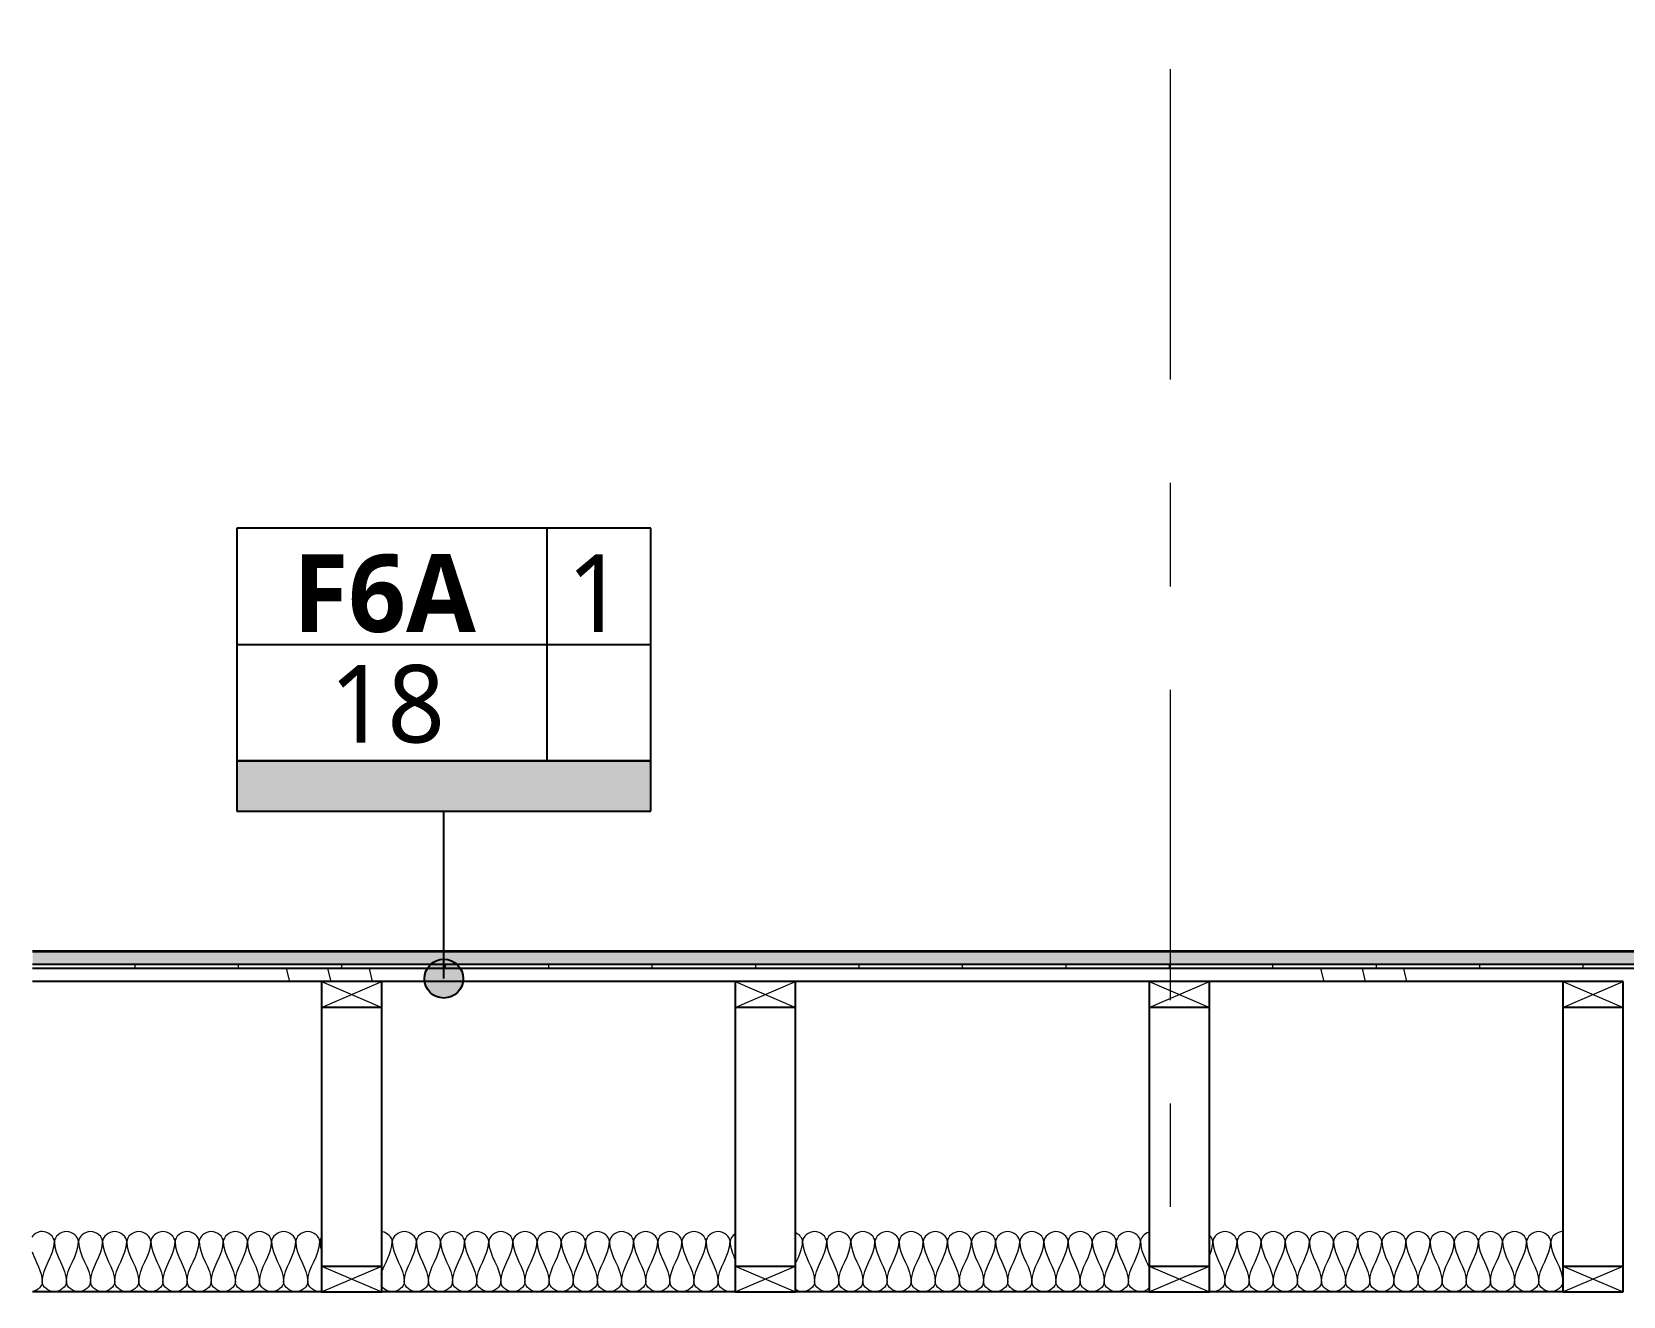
# Model space of a CAD drawing. Header units: inches. Extents: x 6 to 8416, y -388 to 6104.
# Drawn here: x 2720.9 to 2813.2, y 5456.9 to 5530.2 of the extents above; entities that cross this region are included whole.
import ezdxf

# ---------------------------------------------------------------- set-up
doc = ezdxf.new("R2010")
doc.units = ezdxf.units.IN
doc.header["$MEASUREMENT"] = 0
doc.linetypes.add('Center 3_8_', pattern=[36, 18, -6, 6, -6])
for name, color, linetype, lineweight in [('A-DETL', 90, 'Continuous', 13), ('A-DETL-GENF', 92, 'Continuous', 13), ('A-FLOR', 192, 'Continuous', 18), ('A-FLOR-IDEN', 11, 'Continuous', 25), ('A-FLOR-MCUT', 51, 'Continuous', 25), ('A-FLOR-PATT', 8, 'Continuous', 35), ('A-ROOM', 32, 'Continuous', 13), ('S-GRID', 1, 'Continuous', 13)]:
    doc.layers.add(name, color=color, linetype=linetype, lineweight=lineweight)
doc.styles.add('Open Sans_3', font='OpenSans-Regular.ttf', dxfattribs={"height": 4.5})
doc.styles.add('Open Sans_B', font='OpenSans-Bold.ttf', dxfattribs={"height": 4.5})

# ---------------------------------------------------------------- blocks, each defined once
blk = doc.blocks.new('06 Nominal Cut Lumber-Section-AM1 - 2x4 Section-9046868-WALL SECTION - GARAGE')
at = {"layer": 'A-DETL-GENF', "lineweight": 25}
for p, q in [((2.189, 5475.125), (-1.311, 5475.125)), ((-1.311, 5475.125), (-1.311, 5473.625)), ((2.189, 5473.625), (2.189, 5475.125))]:
    blk.add_line(p, q, dxfattribs=at)
at = {"layer": 'A-DETL-GENF'}
for p, q in [((-1.311, 5473.625), (2.189, 5475.125)), ((-1.311, 5475.125), (2.189, 5473.625))]:
    blk.add_line(p, q, dxfattribs=at)
blk = doc.blocks.new('06 Nominal Cut Lumber-Section-AM1 - 2x4 Section-V98-WALL SECTION - GARAGE')
at = {"layer": 'A-DETL-GENF', "lineweight": 25}
for p, q in [((-1.311, 5458.625), (-1.311, 5457.125)), ((2.189, 5457.125), (2.189, 5458.625)), ((-1.311, 5457.125), (2.189, 5457.125))]:
    blk.add_line(p, q, dxfattribs=at)
at = {"layer": 'A-DETL-GENF'}
for p, q in [((-1.311, 5457.125), (2.189, 5458.625)), ((-1.311, 5458.625), (2.189, 5457.125))]:
    blk.add_line(p, q, dxfattribs=at)
blk = doc.blocks.new('06 Nominal Cut Lumber-Top-AM - 4_ W-20150248-WALL SECTION - GARAGE')
at = {"layer": 'A-DETL-GENF', "lineweight": 25}
for p, q in [((2.189, 5473.625), (-1.311, 5473.625)), ((-1.311, 5473.625), (-1.311, 5458.625)), ((2.189, 5458.625), (2.189, 5473.625)), ((-1.311, 5458.625), (2.189, 5458.625))]:
    blk.add_line(p, q, dxfattribs=at)
blk = doc.blocks.new('ASM TAG - Floor-AM - Assembly-1637575-WALL SECTION - GARAGE')
at = {"layer": 'A-FLOR-IDEN', "lineweight": 13}
blk.add_hatch(color=256, dxfattribs=at).paths.add_polyline_path([(-222.22, 5871.833), (-222.22, 5868.917), (-246.22, 5868.917), (-246.22, 5871.833)])
at = {"layer": 'A-FLOR-IDEN'}
for p, q in [((-228.22, 5885.333), (-246.22, 5885.333)), ((-246.22, 5885.333), (-246.22, 5878.583)), ((-246.22, 5885.333), (-246.22, 5871.833)), ((-222.22, 5885.333), (-246.22, 5885.333)), ((-222.22, 5885.333), (-228.22, 5885.333)), ((-228.22, 5871.833), (-228.22, 5885.333)), ((-222.22, 5878.583), (-222.22, 5885.333)), ((-222.22, 5871.833), (-222.22, 5885.333)), ((-246.22, 5878.583), (-246.22, 5871.833)), ((-246.22, 5878.583), (-222.22, 5878.583)), ((-222.22, 5871.833), (-222.22, 5878.583)), ((-222.22, 5871.833), (-246.22, 5871.833)), ((-246.22, 5871.833), (-246.22, 5868.917)), ((-246.22, 5871.833), (-228.22, 5871.833)), ((-246.22, 5871.833), (-222.22, 5871.833)), ((-228.22, 5871.833), (-222.22, 5871.833)), ((-222.22, 5868.917), (-222.22, 5871.833)), ((-246.22, 5868.917), (-222.22, 5868.917))]:
    blk.add_line(p, q, dxfattribs=at)
at = {"layer": 'A-FLOR-IDEN', "lineweight": 13}
for p, q in [((-228.22, 5878.583), (-228.22, 5885.333)), ((-228.22, 5885.333), (-228.22, 5878.583)), ((-246.22, 5878.583), (-228.22, 5878.583)), ((-228.22, 5878.583), (-246.22, 5878.583)), ((-228.22, 5871.833), (-228.22, 5878.583)), ((-228.22, 5878.583), (-222.22, 5878.583)), ((-222.22, 5878.583), (-228.22, 5878.583)), ((-228.22, 5878.583), (-228.22, 5871.833))]:
    blk.add_line(p, q, dxfattribs=at)

msp = doc.modelspace()

# ---------------------------------------------------------------- hatches: boundary and pattern name
at = {"layer": 'A-FLOR-IDEN'}
h = msp.add_hatch(color=256, dxfattribs=at)
edge = h.paths.add_edge_path()
edge.add_arc((2744.75514259, 5475.29519753), 1.125, 0, 360)
at = {"layer": 'A-FLOR-PATT', "lineweight": 13}
h = msp.add_hatch(dxfattribs=at)
h.set_pattern_fill('FP_35', color=256, style=0, pattern_type=2)
h.set_pattern_definition([(50, (2876.843, 3038.5), (6.885997, -0.602097), [0.72, -7.92]), (355, (2876.843, 3038.5), (-1.331756, 7.220547), [0.576, -6.336]), (100.451, (2877.417, 3038.45), (5.553629, 6.618191), [0.61191, -6.731]), (46.184, (2876.843, 3040.42), (10.245642, -1.588925), [1.08, -11.88]), (96.636, (2877.697, 3040.288), (8.97244, 9.35152), [0.91786, -10.096]), (351.184, (2876.843, 3040.42), (8.9732, 9.35123), [0.864, -9.504]), (21, (2877.803, 3039.94), (5.730726, -3.865003), [0.72, -7.92]), (326, (2877.803, 3039.94), (2.33581, 6.96088), [0.576, -6.336]), (71.451, (2878.281, 3039.618), (8.065876, 3.095948), [0.61191, -6.731]), (37.5, (2876.843, 3038.5), (0.116866, 3.1954784), [0.06336, -6.196, 0.06336, -6.369, -6.36]), (37.5, (2876.843, 3038.5), (0.116866, 3.1954784), [-12.691, 0.06336, -6.297]), (7.5, (2876.843, 3038.5), (2.52543, 3.7860247), [0.06336, -3.604, 0.06336, -6.052, -2.424]), (7.5, (2876.843, 3038.5), (2.52543, 3.7860247), [-9.782, 0.06336, -2.361]), (327.5, (2874.703, 3038.5), (5.1243685, -0.2161763), [0.06336, -2.337, 0.06336, -7.425, -9.936]), (327.5, (2874.703, 3038.5), (5.1243685, -0.2161763), [-9.888, 0.06336, -9.873]), (317.5, (2873.743, 3038.5), (5.598326, 0.96141), [0.06336, -3.057, 0.06336, -4.909, -7.056]), (317.5, (2873.743, 3038.5), (5.598326, 0.96141), [-8.093, 0.06336, -6.993])])
h.paths.add_polyline_path([(3002.78921903, 5476.125), (3002.78921903, 5476.875), (2720.90221903, 5476.875), (2720.90221903, 5476.125), (2964.04621903, 5476.125)])
h = msp.add_hatch(dxfattribs=at)
h.set_pattern_fill('FP_36', color=256, style=0, pattern_type=2)
h.set_pattern_definition([(0, (2876.843, 3038.5), (0, 6), []), (90, (2876.843, 3038.5), (-6, 4e-16), [])])
h.paths.add_polyline_path([(3003.41421903, 5475.875), (3003.41421903, 5476.125), (2720.90221903, 5476.125), (2720.90221903, 5475.875), (2964.04621903, 5475.875)])
h = msp.add_hatch(dxfattribs=at)
h.set_pattern_fill('FP_37', color=256, style=0, pattern_type=2)
h.set_pattern_definition([(0, (2876.84, 3038.5), (0, 60), [60, 0, 0, 0]), (284.036, (2917.643, 3050.5), (59.99915, -180.000494), [12.369, -235.017]), (284.036, (2915.243, 3050.5), (59.99915, -180.000494), [12.369, -235.017]), (284.036, (2912.843, 3050.5), (59.99915, -180.000494), [12.369, -235.017]), (284.036, (2881.643, 3062.5), (59.99915, -180.000494), [12.369, -235.017]), (284.036, (2879.243, 3062.5), (59.99915, -180.000494), [12.369, -235.017]), (284.036, (2876.843, 3062.5), (59.99915, -180.000494), [12.369, -235.017]), (284.036, (2899.643, 3074.5), (59.99915, -180.000494), [12.369, -235.017]), (284.036, (2897.243, 3074.5), (59.99915, -180.000494), [12.369, -235.017]), (284.036, (2894.843, 3074.5), (59.99915, -180.000494), [12.369, -235.017]), (284.036, (2917.643, 3086.5), (59.99915, -180.000494), [12.369, -235.017]), (284.036, (2915.243, 3086.5), (59.99915, -180.000494), [12.369, -235.017]), (284.036, (2912.843, 3086.5), (59.99915, -180.000494), [12.369, -235.017]), (284.036, (2881.643, 3098.5), (59.99915, -180.00049), [12.369, -235.017]), (284.036, (2879.243, 3098.5), (59.99915, -180.00049), [12.369, -235.017]), (284.036, (2876.843, 3098.5), (59.99915, -180.00049), [12.369, -235.017]), (0, (2876.84, 3044.5), (0, 60), [60, 0, 0, 0]), (0, (2876.84, 3050.5), (0, 60), [60, 0, 0, 0]), (0, (2876.84, 3056.5), (0, 60), [60, 0, 0, 0]), (0, (2876.84, 3062.5), (0, 60), [60, 0, 0, 0]), (0, (2876.84, 3068.5), (0, 60), [60, 0, 0, 0]), (0, (2876.84, 3074.5), (0, 60), [60, 0, 0, 0]), (0, (2876.84, 3080.5), (0, 60), [60, 0, 0, 0]), (0, (2876.84, 3086.5), (0, 60), [60, 0, 0, 0]), (0, (2876.84, 3092.5), (0, 60), [60, 0, 0, 0])])
h.paths.add_polyline_path([(2885.16421903, 5475.125), (3003.41421903, 5475.125), (3003.41421903, 5475.875), (2720.90221903, 5475.875), (2720.90221903, 5475.125), (2882.99821903, 5475.125)])

# ---------------------------------------------------------------- linework, layer by layer
at = {"layer": 'A-DETL'}
for points, knots in [([(2722.16421903, 5460.04166667), (2722.16421903, 5460.31665264), (2721.57461903, 5460.83608579), (2720.98501903, 5460.4804967), (2720.8577047, 5460.3011158)], [0, 0, 0, 0, 1.4142135624, 2.3823437611, 2.3823437611, 2.3823437611, 2.3823437611]), ([(2737.67291741, 5457.13460205), (2737.6369463, 5457.12832842), (2737.25058266, 5457.09296391), (2736.86421903, 5457.43334736), (2736.86421903, 5457.70833333)], [1.2672822832, 1.2672822832, 1.2672822832, 1.2672822832, 1.4142135624, 2.8284271247, 2.8284271247, 2.8284271247, 2.8284271247]), ([(2742.46421903, 5457.70833333), (2742.46421903, 5457.43334736), (2741.84421903, 5456.88713203), (2741.22421903, 5457.30849814), (2741.11489658, 5457.51862322)], [0, 0, 0, 0, 1.4142135624, 2.5051783105, 2.5051783105, 2.5051783105, 2.5051783105]), ([(2761.68089362, 5457.2045204), (2761.58240085, 5457.15495582), (2761.12330994, 5457.02889173), (2760.66421903, 5457.43334736), (2760.66421903, 5457.70833333)], [0.9734197248, 0.9734197248, 0.9734197248, 0.9734197248, 1.4142135624, 2.8284271247, 2.8284271247, 2.8284271247, 2.8284271247]), ([(2766.26421903, 5457.70833333), (2766.26421903, 5457.43334736), (2765.76876448, 5456.99685564), (2765.27330994, 5457.1782548), (2765.15297691, 5457.26023799)], [0, 0, 0, 0, 1.4142135624, 2.0019386792, 2.0019386792, 2.0019386792, 2.0019386792]), ([(2785.67822719, 5457.34293881), (2785.54421903, 5457.21586808), (2785.00421903, 5456.95761143), (2784.46421903, 5457.43334736), (2784.46421903, 5457.70833333)], [0.6464976285, 0.6464976285, 0.6464976285, 0.6464976285, 1.4142135624, 2.8284271247, 2.8284271247, 2.8284271247, 2.8284271247]), ([(2790.06421903, 5457.70833333), (2790.06421903, 5457.43334736), (2789.64149176, 5457.06092782), (2789.21876448, 5457.1383137), (2789.1491774, 5457.1618753)], [0, 0, 0, 0, 1.4142135624, 1.7080761208, 1.7080761208, 1.7080761208, 1.7080761208])]:
    msp.add_open_spline(points, degree=3, knots=knots, dxfattribs=at)
for points in [[(2721.46421903, 5457.70833333), (2721.46421903, 5458.51004832), (2722.16421903, 5459.23995168), (2722.16421903, 5460.04166667)], [(2723.56421903, 5460.04166667), (2723.56421903, 5460.31665264), (2722.86421903, 5460.93334736), (2722.16421903, 5460.31665264), (2722.16421903, 5460.04166667)], [(2722.16421903, 5460.04166667), (2722.16421903, 5459.23995168), (2722.86421903, 5458.51004832), (2722.86421903, 5457.70833333)], [(2722.86421903, 5457.70833333), (2722.86421903, 5458.51004832), (2723.56421903, 5459.23995168), (2723.56421903, 5460.04166667)], [(2724.96421903, 5460.04166667), (2724.96421903, 5460.31665264), (2724.26421903, 5460.93334736), (2723.56421903, 5460.31665264), (2723.56421903, 5460.04166667)], [(2723.56421903, 5460.04166667), (2723.56421903, 5459.23995168), (2724.26421903, 5458.51004832), (2724.26421903, 5457.70833333)], [(2724.26421903, 5457.70833333), (2724.26421903, 5458.51004832), (2724.96421903, 5459.23995168), (2724.96421903, 5460.04166667)], [(2726.36421903, 5460.04166667), (2726.36421903, 5460.31665264), (2725.66421903, 5460.93334736), (2724.96421903, 5460.31665264), (2724.96421903, 5460.04166667)], [(2724.96421903, 5460.04166667), (2724.96421903, 5459.23995168), (2725.66421903, 5458.51004832), (2725.66421903, 5457.70833333)], [(2725.66421903, 5457.70833333), (2725.66421903, 5458.51004832), (2726.36421903, 5459.23995168), (2726.36421903, 5460.04166667)], [(2727.76421903, 5460.04166667), (2727.76421903, 5460.31665264), (2727.06421903, 5460.93334736), (2726.36421903, 5460.31665264), (2726.36421903, 5460.04166667)], [(2726.36421903, 5460.04166667), (2726.36421903, 5459.23995168), (2727.06421903, 5458.51004832), (2727.06421903, 5457.70833333)], [(2727.06421903, 5457.70833333), (2727.06421903, 5458.51004832), (2727.76421903, 5459.23995168), (2727.76421903, 5460.04166667)], [(2729.16421903, 5460.04166667), (2729.16421903, 5460.31665264), (2728.46421903, 5460.93334736), (2727.76421903, 5460.31665264), (2727.76421903, 5460.04166667)], [(2727.76421903, 5460.04166667), (2727.76421903, 5459.23995168), (2728.46421903, 5458.51004832), (2728.46421903, 5457.70833333)], [(2728.46421903, 5457.70833333), (2728.46421903, 5458.51004832), (2729.16421903, 5459.23995168), (2729.16421903, 5460.04166667)], [(2730.56421903, 5460.04166667), (2730.56421903, 5460.31665264), (2729.86421903, 5460.93334736), (2729.16421903, 5460.31665264), (2729.16421903, 5460.04166667)], [(2729.16421903, 5460.04166667), (2729.16421903, 5459.23995168), (2729.86421903, 5458.51004832), (2729.86421903, 5457.70833333)], [(2729.86421903, 5457.70833333), (2729.86421903, 5458.51004832), (2730.56421903, 5459.23995168), (2730.56421903, 5460.04166667)], [(2731.96421903, 5460.04166667), (2731.96421903, 5460.31665264), (2731.26421903, 5460.93334736), (2730.56421903, 5460.31665264), (2730.56421903, 5460.04166667)], [(2730.56421903, 5460.04166667), (2730.56421903, 5459.23995168), (2731.26421903, 5458.51004832), (2731.26421903, 5457.70833333)], [(2731.26421903, 5457.70833333), (2731.26421903, 5458.51004832), (2731.96421903, 5459.23995168), (2731.96421903, 5460.04166667)], [(2733.36421903, 5460.04166667), (2733.36421903, 5460.31665264), (2732.66421903, 5460.93334736), (2731.96421903, 5460.31665264), (2731.96421903, 5460.04166667)], [(2731.96421903, 5460.04166667), (2731.96421903, 5459.23995168), (2732.66421903, 5458.51004832), (2732.66421903, 5457.70833333)], [(2732.66421903, 5457.70833333), (2732.66421903, 5458.51004832), (2733.36421903, 5459.23995168), (2733.36421903, 5460.04166667)], [(2734.76421903, 5460.04166667), (2734.76421903, 5460.31665264), (2734.06421903, 5460.93334736), (2733.36421903, 5460.31665264), (2733.36421903, 5460.04166667)], [(2733.36421903, 5460.04166667), (2733.36421903, 5459.23995168), (2734.06421903, 5458.51004832), (2734.06421903, 5457.70833333)], [(2734.06421903, 5457.70833333), (2734.06421903, 5458.51004832), (2734.76421903, 5459.23995168), (2734.76421903, 5460.04166667)], [(2736.16421903, 5460.04166667), (2736.16421903, 5460.31665264), (2735.46421903, 5460.93334736), (2734.76421903, 5460.31665264), (2734.76421903, 5460.04166667)], [(2734.76421903, 5460.04166667), (2734.76421903, 5459.23995168), (2735.46421903, 5458.51004832), (2735.46421903, 5457.70833333)], [(2735.46421903, 5457.70833333), (2735.46421903, 5458.51004832), (2736.16421903, 5459.23995168), (2736.16421903, 5460.04166667)], [(2737.56421903, 5460.04166667), (2737.56421903, 5460.31665264), (2736.86421903, 5460.93334736), (2736.16421903, 5460.31665264), (2736.16421903, 5460.04166667)], [(2736.16421903, 5460.04166667), (2736.16421903, 5459.23995168), (2736.86421903, 5458.51004832), (2736.86421903, 5457.70833333)], [(2736.86421903, 5457.70833333), (2736.86421903, 5458.51004832), (2737.56421903, 5459.23995168), (2737.56421903, 5460.04166667)], [(2737.61489658, 5460.23137678), (2737.58250474, 5460.1691175), (2737.56421903, 5460.1045206), (2737.56421903, 5460.04166667)], [(2737.56421903, 5460.04166667), (2737.56421903, 5459.89441289), (2737.58783419, 5459.74958175), (2737.62638955, 5459.6062833)], [(2741.12638955, 5458.1437167), (2741.29774673, 5458.78059872), (2741.76421903, 5459.38720546), (2741.76421903, 5460.04166667)], [(2741.76421903, 5460.04166667), (2741.76421903, 5460.28808267), (2741.48316826, 5460.56128794), (2741.17291741, 5460.61539795)], [(2743.16421903, 5460.04166667), (2743.16421903, 5460.31665264), (2742.46421903, 5460.93334736), (2741.76421903, 5460.31665264), (2741.76421903, 5460.04166667)], [(2741.76421903, 5460.04166667), (2741.76421903, 5459.23995168), (2742.46421903, 5458.51004832), (2742.46421903, 5457.70833333)], [(2742.46421903, 5457.70833333), (2742.46421903, 5458.51004832), (2743.16421903, 5459.23995168), (2743.16421903, 5460.04166667)], [(2744.56421903, 5460.04166667), (2744.56421903, 5460.31665264), (2743.86421903, 5460.93334736), (2743.16421903, 5460.31665264), (2743.16421903, 5460.04166667)], [(2743.16421903, 5460.04166667), (2743.16421903, 5459.23995168), (2743.86421903, 5458.51004832), (2743.86421903, 5457.70833333)], [(2743.86421903, 5457.70833333), (2743.86421903, 5458.51004832), (2744.56421903, 5459.23995168), (2744.56421903, 5460.04166667)], [(2745.96421903, 5460.04166667), (2745.96421903, 5460.31665264), (2745.26421903, 5460.93334736), (2744.56421903, 5460.31665264), (2744.56421903, 5460.04166667)], [(2744.56421903, 5460.04166667), (2744.56421903, 5459.23995168), (2745.26421903, 5458.51004832), (2745.26421903, 5457.70833333)], [(2745.26421903, 5457.70833333), (2745.26421903, 5458.51004832), (2745.96421903, 5459.23995168), (2745.96421903, 5460.04166667)], [(2747.36421903, 5460.04166667), (2747.36421903, 5460.31665264), (2746.66421903, 5460.93334736), (2745.96421903, 5460.31665264), (2745.96421903, 5460.04166667)], [(2745.96421903, 5460.04166667), (2745.96421903, 5459.23995168), (2746.66421903, 5458.51004832), (2746.66421903, 5457.70833333)], [(2746.66421903, 5457.70833333), (2746.66421903, 5458.51004832), (2747.36421903, 5459.23995168), (2747.36421903, 5460.04166667)], [(2748.76421903, 5460.04166667), (2748.76421903, 5460.31665264), (2748.06421903, 5460.93334736), (2747.36421903, 5460.31665264), (2747.36421903, 5460.04166667)], [(2747.36421903, 5460.04166667), (2747.36421903, 5459.23995168), (2748.06421903, 5458.51004832), (2748.06421903, 5457.70833333)], [(2748.06421903, 5457.70833333), (2748.06421903, 5458.51004832), (2748.76421903, 5459.23995168), (2748.76421903, 5460.04166667)], [(2750.16421903, 5460.04166667), (2750.16421903, 5460.31665264), (2749.46421903, 5460.93334736), (2748.76421903, 5460.31665264), (2748.76421903, 5460.04166667)], [(2748.76421903, 5460.04166667), (2748.76421903, 5459.23995168), (2749.46421903, 5458.51004832), (2749.46421903, 5457.70833333)], [(2749.46421903, 5457.70833333), (2749.46421903, 5458.51004832), (2750.16421903, 5459.23995168), (2750.16421903, 5460.04166667)], [(2751.56421903, 5460.04166667), (2751.56421903, 5460.31665264), (2750.86421903, 5460.93334736), (2750.16421903, 5460.31665264), (2750.16421903, 5460.04166667)], [(2750.16421903, 5460.04166667), (2750.16421903, 5459.23995168), (2750.86421903, 5458.51004832), (2750.86421903, 5457.70833333)], [(2750.86421903, 5457.70833333), (2750.86421903, 5458.51004832), (2751.56421903, 5459.23995168), (2751.56421903, 5460.04166667)], [(2752.96421903, 5460.04166667), (2752.96421903, 5460.31665264), (2752.26421903, 5460.93334736), (2751.56421903, 5460.31665264), (2751.56421903, 5460.04166667)], [(2751.56421903, 5460.04166667), (2751.56421903, 5459.23995168), (2752.26421903, 5458.51004832), (2752.26421903, 5457.70833333)], [(2752.26421903, 5457.70833333), (2752.26421903, 5458.51004832), (2752.96421903, 5459.23995168), (2752.96421903, 5460.04166667)], [(2754.36421903, 5460.04166667), (2754.36421903, 5460.31665264), (2753.66421903, 5460.93334736), (2752.96421903, 5460.31665264), (2752.96421903, 5460.04166667)], [(2752.96421903, 5460.04166667), (2752.96421903, 5459.23995168), (2753.66421903, 5458.51004832), (2753.66421903, 5457.70833333)], [(2753.66421903, 5457.70833333), (2753.66421903, 5458.51004832), (2754.36421903, 5459.23995168), (2754.36421903, 5460.04166667)], [(2755.76421903, 5460.04166667), (2755.76421903, 5460.31665264), (2755.06421903, 5460.93334736), (2754.36421903, 5460.31665264), (2754.36421903, 5460.04166667)], [(2754.36421903, 5460.04166667), (2754.36421903, 5459.23995168), (2755.06421903, 5458.51004832), (2755.06421903, 5457.70833333)], [(2755.06421903, 5457.70833333), (2755.06421903, 5458.51004832), (2755.76421903, 5459.23995168), (2755.76421903, 5460.04166667)], [(2757.16421903, 5460.04166667), (2757.16421903, 5460.31665264), (2756.46421903, 5460.93334736), (2755.76421903, 5460.31665264), (2755.76421903, 5460.04166667)], [(2755.76421903, 5460.04166667), (2755.76421903, 5459.23995168), (2756.46421903, 5458.51004832), (2756.46421903, 5457.70833333)], [(2756.46421903, 5457.70833333), (2756.46421903, 5458.51004832), (2757.16421903, 5459.23995168), (2757.16421903, 5460.04166667)], [(2758.56421903, 5460.04166667), (2758.56421903, 5460.31665264), (2757.86421903, 5460.93334736), (2757.16421903, 5460.31665264), (2757.16421903, 5460.04166667)], [(2757.16421903, 5460.04166667), (2757.16421903, 5459.23995168), (2757.86421903, 5458.51004832), (2757.86421903, 5457.70833333)], [(2757.86421903, 5457.70833333), (2757.86421903, 5458.51004832), (2758.56421903, 5459.23995168), (2758.56421903, 5460.04166667)], [(2759.96421903, 5460.04166667), (2759.96421903, 5460.31665264), (2759.26421903, 5460.93334736), (2758.56421903, 5460.31665264), (2758.56421903, 5460.04166667)], [(2758.56421903, 5460.04166667), (2758.56421903, 5459.23995168), (2759.26421903, 5458.51004832), (2759.26421903, 5457.70833333)], [(2759.26421903, 5457.70833333), (2759.26421903, 5458.51004832), (2759.96421903, 5459.23995168), (2759.96421903, 5460.04166667)], [(2761.36421903, 5460.04166667), (2761.36421903, 5460.31665264), (2760.66421903, 5460.93334736), (2759.96421903, 5460.31665264), (2759.96421903, 5460.04166667)], [(2759.96421903, 5460.04166667), (2759.96421903, 5459.23995168), (2760.66421903, 5458.51004832), (2760.66421903, 5457.70833333)], [(2760.66421903, 5457.70833333), (2760.66421903, 5458.51004832), (2761.36421903, 5459.23995168), (2761.36421903, 5460.04166667)], [(2761.65297691, 5460.48976201), (2761.48375858, 5460.37447314), (2761.36421903, 5460.20237275), (2761.36421903, 5460.04166667)], [(2761.36421903, 5460.04166667), (2761.36421903, 5459.68045442), (2761.50631539, 5459.33381956), (2761.66246525, 5458.98862642)], [(2765.16246525, 5458.76137358), (2765.35289189, 5459.18234082), (2765.56421903, 5459.60116393), (2765.56421903, 5460.04166667)], [(2765.56421903, 5460.04166667), (2765.56421903, 5460.23094272), (2765.39839849, 5460.43602451), (2765.18089362, 5460.5454796)], [(2766.96421903, 5460.04166667), (2766.96421903, 5460.31665264), (2766.26421903, 5460.93334736), (2765.56421903, 5460.31665264), (2765.56421903, 5460.04166667)], [(2765.56421903, 5460.04166667), (2765.56421903, 5459.23995168), (2766.26421903, 5458.51004832), (2766.26421903, 5457.70833333)], [(2766.26421903, 5457.70833333), (2766.26421903, 5458.51004832), (2766.96421903, 5459.23995168), (2766.96421903, 5460.04166667)], [(2768.36421903, 5460.04166667), (2768.36421903, 5460.31665264), (2767.66421903, 5460.93334736), (2766.96421903, 5460.31665264), (2766.96421903, 5460.04166667)], [(2766.96421903, 5460.04166667), (2766.96421903, 5459.23995168), (2767.66421903, 5458.51004832), (2767.66421903, 5457.70833333)], [(2767.66421903, 5457.70833333), (2767.66421903, 5458.51004832), (2768.36421903, 5459.23995168), (2768.36421903, 5460.04166667)], [(2769.76421903, 5460.04166667), (2769.76421903, 5460.31665264), (2769.06421903, 5460.93334736), (2768.36421903, 5460.31665264), (2768.36421903, 5460.04166667)], [(2768.36421903, 5460.04166667), (2768.36421903, 5459.23995168), (2769.06421903, 5458.51004832), (2769.06421903, 5457.70833333)], [(2769.06421903, 5457.70833333), (2769.06421903, 5458.51004832), (2769.76421903, 5459.23995168), (2769.76421903, 5460.04166667)], [(2771.16421903, 5460.04166667), (2771.16421903, 5460.31665264), (2770.46421903, 5460.93334736), (2769.76421903, 5460.31665264), (2769.76421903, 5460.04166667)], [(2769.76421903, 5460.04166667), (2769.76421903, 5459.23995168), (2770.46421903, 5458.51004832), (2770.46421903, 5457.70833333)], [(2770.46421903, 5457.70833333), (2770.46421903, 5458.51004832), (2771.16421903, 5459.23995168), (2771.16421903, 5460.04166667)], [(2772.56421903, 5460.04166667), (2772.56421903, 5460.31665264), (2771.86421903, 5460.93334736), (2771.16421903, 5460.31665264), (2771.16421903, 5460.04166667)], [(2771.16421903, 5460.04166667), (2771.16421903, 5459.23995168), (2771.86421903, 5458.51004832), (2771.86421903, 5457.70833333)], [(2771.86421903, 5457.70833333), (2771.86421903, 5458.51004832), (2772.56421903, 5459.23995168), (2772.56421903, 5460.04166667)], [(2773.96421903, 5460.04166667), (2773.96421903, 5460.31665264), (2773.26421903, 5460.93334736), (2772.56421903, 5460.31665264), (2772.56421903, 5460.04166667)], [(2772.56421903, 5460.04166667), (2772.56421903, 5459.23995168), (2773.26421903, 5458.51004832), (2773.26421903, 5457.70833333)], [(2773.26421903, 5457.70833333), (2773.26421903, 5458.51004832), (2773.96421903, 5459.23995168), (2773.96421903, 5460.04166667)], [(2775.36421903, 5460.04166667), (2775.36421903, 5460.31665264), (2774.66421903, 5460.93334736), (2773.96421903, 5460.31665264), (2773.96421903, 5460.04166667)], [(2773.96421903, 5460.04166667), (2773.96421903, 5459.23995168), (2774.66421903, 5458.51004832), (2774.66421903, 5457.70833333)], [(2774.66421903, 5457.70833333), (2774.66421903, 5458.51004832), (2775.36421903, 5459.23995168), (2775.36421903, 5460.04166667)], [(2776.76421903, 5460.04166667), (2776.76421903, 5460.31665264), (2776.06421903, 5460.93334736), (2775.36421903, 5460.31665264), (2775.36421903, 5460.04166667)], [(2775.36421903, 5460.04166667), (2775.36421903, 5459.23995168), (2776.06421903, 5458.51004832), (2776.06421903, 5457.70833333)], [(2776.06421903, 5457.70833333), (2776.06421903, 5458.51004832), (2776.76421903, 5459.23995168), (2776.76421903, 5460.04166667)], [(2778.16421903, 5460.04166667), (2778.16421903, 5460.31665264), (2777.46421903, 5460.93334736), (2776.76421903, 5460.31665264), (2776.76421903, 5460.04166667)], [(2776.76421903, 5460.04166667), (2776.76421903, 5459.23995168), (2777.46421903, 5458.51004832), (2777.46421903, 5457.70833333)], [(2777.46421903, 5457.70833333), (2777.46421903, 5458.51004832), (2778.16421903, 5459.23995168), (2778.16421903, 5460.04166667)], [(2779.56421903, 5460.04166667), (2779.56421903, 5460.31665264), (2778.86421903, 5460.93334736), (2778.16421903, 5460.31665264), (2778.16421903, 5460.04166667)], [(2778.16421903, 5460.04166667), (2778.16421903, 5459.23995168), (2778.86421903, 5458.51004832), (2778.86421903, 5457.70833333)], [(2778.86421903, 5457.70833333), (2778.86421903, 5458.51004832), (2779.56421903, 5459.23995168), (2779.56421903, 5460.04166667)], [(2780.96421903, 5460.04166667), (2780.96421903, 5460.31665264), (2780.26421903, 5460.93334736), (2779.56421903, 5460.31665264), (2779.56421903, 5460.04166667)], [(2779.56421903, 5460.04166667), (2779.56421903, 5459.23995168), (2780.26421903, 5458.51004832), (2780.26421903, 5457.70833333)], [(2780.26421903, 5457.70833333), (2780.26421903, 5458.51004832), (2780.96421903, 5459.23995168), (2780.96421903, 5460.04166667)], [(2782.36421903, 5460.04166667), (2782.36421903, 5460.31665264), (2781.66421903, 5460.93334736), (2780.96421903, 5460.31665264), (2780.96421903, 5460.04166667)], [(2780.96421903, 5460.04166667), (2780.96421903, 5459.23995168), (2781.66421903, 5458.51004832), (2781.66421903, 5457.70833333)], [(2781.66421903, 5457.70833333), (2781.66421903, 5458.51004832), (2782.36421903, 5459.23995168), (2782.36421903, 5460.04166667)], [(2783.76421903, 5460.04166667), (2783.76421903, 5460.31665264), (2783.06421903, 5460.93334736), (2782.36421903, 5460.31665264), (2782.36421903, 5460.04166667)], [(2782.36421903, 5460.04166667), (2782.36421903, 5459.23995168), (2783.06421903, 5458.51004832), (2783.06421903, 5457.70833333)], [(2783.06421903, 5457.70833333), (2783.06421903, 5458.51004832), (2783.76421903, 5459.23995168), (2783.76421903, 5460.04166667)], [(2785.16421903, 5460.04166667), (2785.16421903, 5460.31665264), (2784.46421903, 5460.93334736), (2783.76421903, 5460.31665264), (2783.76421903, 5460.04166667)], [(2783.76421903, 5460.04166667), (2783.76421903, 5459.23995168), (2784.46421903, 5458.51004832), (2784.46421903, 5457.70833333)], [(2784.46421903, 5457.70833333), (2784.46421903, 5458.51004832), (2785.16421903, 5459.23995168), (2785.16421903, 5460.04166667)], [(2785.6491774, 5460.5881247), (2785.38387664, 5460.49829611), (2785.16421903, 5460.2595127), (2785.16421903, 5460.04166667)], [(2785.16421903, 5460.04166667), (2785.16421903, 5459.52187344), (2785.45847093, 5459.03226693), (2785.66541732, 5458.53370392)], [(2789.16541732, 5459.21629608), (2789.27765943, 5459.48670314), (2789.36421903, 5459.75974491), (2789.36421903, 5460.04166667)], [(2789.36421903, 5460.04166667), (2789.36421903, 5460.16737454), (2789.29107617, 5460.30005426), (2789.17822719, 5460.40706119)], [(2790.76421903, 5460.04166667), (2790.76421903, 5460.31665264), (2790.06421903, 5460.93334736), (2789.36421903, 5460.31665264), (2789.36421903, 5460.04166667)], [(2789.36421903, 5460.04166667), (2789.36421903, 5459.23995168), (2790.06421903, 5458.51004832), (2790.06421903, 5457.70833333)], [(2790.06421903, 5457.70833333), (2790.06421903, 5458.51004832), (2790.76421903, 5459.23995168), (2790.76421903, 5460.04166667)], [(2792.16421903, 5460.04166667), (2792.16421903, 5460.31665264), (2791.46421903, 5460.93334736), (2790.76421903, 5460.31665264), (2790.76421903, 5460.04166667)], [(2790.76421903, 5460.04166667), (2790.76421903, 5459.23995168), (2791.46421903, 5458.51004832), (2791.46421903, 5457.70833333)], [(2791.46421903, 5457.70833333), (2791.46421903, 5458.51004832), (2792.16421903, 5459.23995168), (2792.16421903, 5460.04166667)], [(2793.56421903, 5460.04166667), (2793.56421903, 5460.31665264), (2792.86421903, 5460.93334736), (2792.16421903, 5460.31665264), (2792.16421903, 5460.04166667)], [(2792.16421903, 5460.04166667), (2792.16421903, 5459.23995168), (2792.86421903, 5458.51004832), (2792.86421903, 5457.70833333)], [(2792.86421903, 5457.70833333), (2792.86421903, 5458.51004832), (2793.56421903, 5459.23995168), (2793.56421903, 5460.04166667)], [(2794.96421903, 5460.04166667), (2794.96421903, 5460.31665264), (2794.26421903, 5460.93334736), (2793.56421903, 5460.31665264), (2793.56421903, 5460.04166667)], [(2793.56421903, 5460.04166667), (2793.56421903, 5459.23995168), (2794.26421903, 5458.51004832), (2794.26421903, 5457.70833333)], [(2794.26421903, 5457.70833333), (2794.26421903, 5458.51004832), (2794.96421903, 5459.23995168), (2794.96421903, 5460.04166667)], [(2796.36421903, 5460.04166667), (2796.36421903, 5460.31665264), (2795.66421903, 5460.93334736), (2794.96421903, 5460.31665264), (2794.96421903, 5460.04166667)], [(2794.96421903, 5460.04166667), (2794.96421903, 5459.23995168), (2795.66421903, 5458.51004832), (2795.66421903, 5457.70833333)], [(2795.66421903, 5457.70833333), (2795.66421903, 5458.51004832), (2796.36421903, 5459.23995168), (2796.36421903, 5460.04166667)], [(2797.76421903, 5460.04166667), (2797.76421903, 5460.31665264), (2797.06421903, 5460.93334736), (2796.36421903, 5460.31665264), (2796.36421903, 5460.04166667)], [(2796.36421903, 5460.04166667), (2796.36421903, 5459.23995168), (2797.06421903, 5458.51004832), (2797.06421903, 5457.70833333)], [(2797.06421903, 5457.70833333), (2797.06421903, 5458.51004832), (2797.76421903, 5459.23995168), (2797.76421903, 5460.04166667)], [(2799.16421903, 5460.04166667), (2799.16421903, 5460.31665264), (2798.46421903, 5460.93334736), (2797.76421903, 5460.31665264), (2797.76421903, 5460.04166667)], [(2797.76421903, 5460.04166667), (2797.76421903, 5459.23995168), (2798.46421903, 5458.51004832), (2798.46421903, 5457.70833333)], [(2798.46421903, 5457.70833333), (2798.46421903, 5458.51004832), (2799.16421903, 5459.23995168), (2799.16421903, 5460.04166667)], [(2800.56421903, 5460.04166667), (2800.56421903, 5460.31665264), (2799.86421903, 5460.93334736), (2799.16421903, 5460.31665264), (2799.16421903, 5460.04166667)], [(2799.16421903, 5460.04166667), (2799.16421903, 5459.23995168), (2799.86421903, 5458.51004832), (2799.86421903, 5457.70833333)], [(2799.86421903, 5457.70833333), (2799.86421903, 5458.51004832), (2800.56421903, 5459.23995168), (2800.56421903, 5460.04166667)], [(2801.96421903, 5460.04166667), (2801.96421903, 5460.31665264), (2801.26421903, 5460.93334736), (2800.56421903, 5460.31665264), (2800.56421903, 5460.04166667)], [(2800.56421903, 5460.04166667), (2800.56421903, 5459.23995168), (2801.26421903, 5458.51004832), (2801.26421903, 5457.70833333)], [(2801.26421903, 5457.70833333), (2801.26421903, 5458.51004832), (2801.96421903, 5459.23995168), (2801.96421903, 5460.04166667)], [(2803.36421903, 5460.04166667), (2803.36421903, 5460.31665264), (2802.66421903, 5460.93334736), (2801.96421903, 5460.31665264), (2801.96421903, 5460.04166667)], [(2801.96421903, 5460.04166667), (2801.96421903, 5459.23995168), (2802.66421903, 5458.51004832), (2802.66421903, 5457.70833333)], [(2802.66421903, 5457.70833333), (2802.66421903, 5458.51004832), (2803.36421903, 5459.23995168), (2803.36421903, 5460.04166667)], [(2804.76421903, 5460.04166667), (2804.76421903, 5460.31665264), (2804.06421903, 5460.93334736), (2803.36421903, 5460.31665264), (2803.36421903, 5460.04166667)], [(2803.36421903, 5460.04166667), (2803.36421903, 5459.23995168), (2804.06421903, 5458.51004832), (2804.06421903, 5457.70833333)], [(2804.06421903, 5457.70833333), (2804.06421903, 5458.51004832), (2804.76421903, 5459.23995168), (2804.76421903, 5460.04166667)], [(2806.16421903, 5460.04166667), (2806.16421903, 5460.31665264), (2805.46421903, 5460.93334736), (2804.76421903, 5460.31665264), (2804.76421903, 5460.04166667)], [(2804.76421903, 5460.04166667), (2804.76421903, 5459.23995168), (2805.46421903, 5458.51004832), (2805.46421903, 5457.70833333)], [(2805.46421903, 5457.70833333), (2805.46421903, 5458.51004832), (2806.16421903, 5459.23995168), (2806.16421903, 5460.04166667)], [(2807.56421903, 5460.04166667), (2807.56421903, 5460.31665264), (2806.86421903, 5460.93334736), (2806.16421903, 5460.31665264), (2806.16421903, 5460.04166667)], [(2806.16421903, 5460.04166667), (2806.16421903, 5459.23995168), (2806.86421903, 5458.51004832), (2806.86421903, 5457.70833333)], [(2806.86421903, 5457.70833333), (2806.86421903, 5458.51004832), (2807.56421903, 5459.23995168), (2807.56421903, 5460.04166667)], [(2808.96421903, 5460.04166667), (2808.96421903, 5460.31665264), (2808.26421903, 5460.93334736), (2807.56421903, 5460.31665264), (2807.56421903, 5460.04166667)], [(2807.56421903, 5460.04166667), (2807.56421903, 5459.23995168), (2808.26421903, 5458.51004832), (2808.26421903, 5457.70833333)], [(2808.26421903, 5457.70833333), (2808.26421903, 5458.51004832), (2808.96421903, 5459.23995168), (2808.96421903, 5460.04166667)], [(2809.66421903, 5460.625), (2809.31421903, 5460.625), (2808.96421903, 5460.31665264), (2808.96421903, 5460.04166667)], [(2808.96421903, 5460.04166667), (2808.96421903, 5459.23995168), (2809.66421903, 5458.51004832), (2809.66421903, 5457.70833333)], [(2720.87633875, 5459.44353819), (2721.07410346, 5458.8653217), (2721.46421903, 5458.30683811), (2721.46421903, 5457.70833333)], [(2721.46421903, 5457.70833333), (2721.46421903, 5457.47277392), (2721.20738777, 5457.2127338), (2720.9137329, 5457.14300881)], [(2722.86421903, 5457.70833333), (2722.86421903, 5457.43334736), (2722.16421903, 5456.81665264), (2721.46421903, 5457.43334736), (2721.46421903, 5457.70833333)], [(2724.26421903, 5457.70833333), (2724.26421903, 5457.43334736), (2723.56421903, 5456.81665264), (2722.86421903, 5457.43334736), (2722.86421903, 5457.70833333)], [(2725.66421903, 5457.70833333), (2725.66421903, 5457.43334736), (2724.96421903, 5456.81665264), (2724.26421903, 5457.43334736), (2724.26421903, 5457.70833333)], [(2727.06421903, 5457.70833333), (2727.06421903, 5457.43334736), (2726.36421903, 5456.81665264), (2725.66421903, 5457.43334736), (2725.66421903, 5457.70833333)], [(2728.46421903, 5457.70833333), (2728.46421903, 5457.43334736), (2727.76421903, 5456.81665264), (2727.06421903, 5457.43334736), (2727.06421903, 5457.70833333)], [(2729.86421903, 5457.70833333), (2729.86421903, 5457.43334736), (2729.16421903, 5456.81665264), (2728.46421903, 5457.43334736), (2728.46421903, 5457.70833333)], [(2731.26421903, 5457.70833333), (2731.26421903, 5457.43334736), (2730.56421903, 5456.81665264), (2729.86421903, 5457.43334736), (2729.86421903, 5457.70833333)], [(2732.66421903, 5457.70833333), (2732.66421903, 5457.43334736), (2731.96421903, 5456.81665264), (2731.26421903, 5457.43334736), (2731.26421903, 5457.70833333)], [(2734.06421903, 5457.70833333), (2734.06421903, 5457.43334736), (2733.36421903, 5456.81665264), (2732.66421903, 5457.43334736), (2732.66421903, 5457.70833333)], [(2735.46421903, 5457.70833333), (2735.46421903, 5457.43334736), (2734.76421903, 5456.81665264), (2734.06421903, 5457.43334736), (2734.06421903, 5457.70833333)], [(2736.86421903, 5457.70833333), (2736.86421903, 5457.43334736), (2736.16421903, 5456.81665264), (2735.46421903, 5457.43334736), (2735.46421903, 5457.70833333)], [(2743.86421903, 5457.70833333), (2743.86421903, 5457.43334736), (2743.16421903, 5456.81665264), (2742.46421903, 5457.43334736), (2742.46421903, 5457.70833333)], [(2745.26421903, 5457.70833333), (2745.26421903, 5457.43334736), (2744.56421903, 5456.81665264), (2743.86421903, 5457.43334736), (2743.86421903, 5457.70833333)], [(2746.66421903, 5457.70833333), (2746.66421903, 5457.43334736), (2745.96421903, 5456.81665264), (2745.26421903, 5457.43334736), (2745.26421903, 5457.70833333)], [(2748.06421903, 5457.70833333), (2748.06421903, 5457.43334736), (2747.36421903, 5456.81665264), (2746.66421903, 5457.43334736), (2746.66421903, 5457.70833333)], [(2749.46421903, 5457.70833333), (2749.46421903, 5457.43334736), (2748.76421903, 5456.81665264), (2748.06421903, 5457.43334736), (2748.06421903, 5457.70833333)], [(2750.86421903, 5457.70833333), (2750.86421903, 5457.43334736), (2750.16421903, 5456.81665264), (2749.46421903, 5457.43334736), (2749.46421903, 5457.70833333)], [(2752.26421903, 5457.70833333), (2752.26421903, 5457.43334736), (2751.56421903, 5456.81665264), (2750.86421903, 5457.43334736), (2750.86421903, 5457.70833333)], [(2753.66421903, 5457.70833333), (2753.66421903, 5457.43334736), (2752.96421903, 5456.81665264), (2752.26421903, 5457.43334736), (2752.26421903, 5457.70833333)], [(2755.06421903, 5457.70833333), (2755.06421903, 5457.43334736), (2754.36421903, 5456.81665264), (2753.66421903, 5457.43334736), (2753.66421903, 5457.70833333)], [(2756.46421903, 5457.70833333), (2756.46421903, 5457.43334736), (2755.76421903, 5456.81665264), (2755.06421903, 5457.43334736), (2755.06421903, 5457.70833333)], [(2757.86421903, 5457.70833333), (2757.86421903, 5457.43334736), (2757.16421903, 5456.81665264), (2756.46421903, 5457.43334736), (2756.46421903, 5457.70833333)], [(2759.26421903, 5457.70833333), (2759.26421903, 5457.43334736), (2758.56421903, 5456.81665264), (2757.86421903, 5457.43334736), (2757.86421903, 5457.70833333)], [(2760.66421903, 5457.70833333), (2760.66421903, 5457.43334736), (2759.96421903, 5456.81665264), (2759.26421903, 5457.43334736), (2759.26421903, 5457.70833333)], [(2767.66421903, 5457.70833333), (2767.66421903, 5457.43334736), (2766.96421903, 5456.81665264), (2766.26421903, 5457.43334736), (2766.26421903, 5457.70833333)], [(2769.06421903, 5457.70833333), (2769.06421903, 5457.43334736), (2768.36421903, 5456.81665264), (2767.66421903, 5457.43334736), (2767.66421903, 5457.70833333)], [(2770.46421903, 5457.70833333), (2770.46421903, 5457.43334736), (2769.76421903, 5456.81665264), (2769.06421903, 5457.43334736), (2769.06421903, 5457.70833333)], [(2771.86421903, 5457.70833333), (2771.86421903, 5457.43334736), (2771.16421903, 5456.81665264), (2770.46421903, 5457.43334736), (2770.46421903, 5457.70833333)], [(2773.26421903, 5457.70833333), (2773.26421903, 5457.43334736), (2772.56421903, 5456.81665264), (2771.86421903, 5457.43334736), (2771.86421903, 5457.70833333)], [(2774.66421903, 5457.70833333), (2774.66421903, 5457.43334736), (2773.96421903, 5456.81665264), (2773.26421903, 5457.43334736), (2773.26421903, 5457.70833333)], [(2776.06421903, 5457.70833333), (2776.06421903, 5457.43334736), (2775.36421903, 5456.81665264), (2774.66421903, 5457.43334736), (2774.66421903, 5457.70833333)], [(2777.46421903, 5457.70833333), (2777.46421903, 5457.43334736), (2776.76421903, 5456.81665264), (2776.06421903, 5457.43334736), (2776.06421903, 5457.70833333)], [(2778.86421903, 5457.70833333), (2778.86421903, 5457.43334736), (2778.16421903, 5456.81665264), (2777.46421903, 5457.43334736), (2777.46421903, 5457.70833333)], [(2780.26421903, 5457.70833333), (2780.26421903, 5457.43334736), (2779.56421903, 5456.81665264), (2778.86421903, 5457.43334736), (2778.86421903, 5457.70833333)], [(2781.66421903, 5457.70833333), (2781.66421903, 5457.43334736), (2780.96421903, 5456.81665264), (2780.26421903, 5457.43334736), (2780.26421903, 5457.70833333)], [(2783.06421903, 5457.70833333), (2783.06421903, 5457.43334736), (2782.36421903, 5456.81665264), (2781.66421903, 5457.43334736), (2781.66421903, 5457.70833333)], [(2784.46421903, 5457.70833333), (2784.46421903, 5457.43334736), (2783.76421903, 5456.81665264), (2783.06421903, 5457.43334736), (2783.06421903, 5457.70833333)], [(2791.46421903, 5457.70833333), (2791.46421903, 5457.43334736), (2790.76421903, 5456.81665264), (2790.06421903, 5457.43334736), (2790.06421903, 5457.70833333)], [(2792.86421903, 5457.70833333), (2792.86421903, 5457.43334736), (2792.16421903, 5456.81665264), (2791.46421903, 5457.43334736), (2791.46421903, 5457.70833333)], [(2794.26421903, 5457.70833333), (2794.26421903, 5457.43334736), (2793.56421903, 5456.81665264), (2792.86421903, 5457.43334736), (2792.86421903, 5457.70833333)], [(2795.66421903, 5457.70833333), (2795.66421903, 5457.43334736), (2794.96421903, 5456.81665264), (2794.26421903, 5457.43334736), (2794.26421903, 5457.70833333)], [(2797.06421903, 5457.70833333), (2797.06421903, 5457.43334736), (2796.36421903, 5456.81665264), (2795.66421903, 5457.43334736), (2795.66421903, 5457.70833333)], [(2798.46421903, 5457.70833333), (2798.46421903, 5457.43334736), (2797.76421903, 5456.81665264), (2797.06421903, 5457.43334736), (2797.06421903, 5457.70833333)], [(2799.86421903, 5457.70833333), (2799.86421903, 5457.43334736), (2799.16421903, 5456.81665264), (2798.46421903, 5457.43334736), (2798.46421903, 5457.70833333)], [(2801.26421903, 5457.70833333), (2801.26421903, 5457.43334736), (2800.56421903, 5456.81665264), (2799.86421903, 5457.43334736), (2799.86421903, 5457.70833333)], [(2802.66421903, 5457.70833333), (2802.66421903, 5457.43334736), (2801.96421903, 5456.81665264), (2801.26421903, 5457.43334736), (2801.26421903, 5457.70833333)], [(2804.06421903, 5457.70833333), (2804.06421903, 5457.43334736), (2803.36421903, 5456.81665264), (2802.66421903, 5457.43334736), (2802.66421903, 5457.70833333)], [(2805.46421903, 5457.70833333), (2805.46421903, 5457.43334736), (2804.76421903, 5456.81665264), (2804.06421903, 5457.43334736), (2804.06421903, 5457.70833333)], [(2806.86421903, 5457.70833333), (2806.86421903, 5457.43334736), (2806.16421903, 5456.81665264), (2805.46421903, 5457.43334736), (2805.46421903, 5457.70833333)], [(2808.26421903, 5457.70833333), (2808.26421903, 5457.43334736), (2807.56421903, 5456.81665264), (2806.86421903, 5457.43334736), (2806.86421903, 5457.70833333)], [(2809.66421903, 5457.70833333), (2809.66421903, 5457.43334736), (2808.96421903, 5456.81665264), (2808.26421903, 5457.43334736), (2808.26421903, 5457.70833333)]]:
    msp.add_open_spline(points, degree=3, dxfattribs=at)
at = {"layer": 'A-FLOR', "lineweight": 35}
msp.add_line((3002.16421903, 5476.875), (2720.90221903, 5476.875), dxfattribs=at)
at = {"layer": 'A-FLOR-IDEN'}
msp.add_line((2744.75514259, 5475.29519753), (2744.75514259, 5485.00647803), dxfattribs=at)
msp.add_circle((2744.75514259, 5475.29519753), 1.125, dxfattribs=at)
at = {"layer": 'A-FLOR-MCUT'}
for p, q in [((3003.41421903, 5476.125), (2720.90221903, 5476.125)), ((3003.41421903, 5475.875), (2720.90221903, 5475.875)), ((2737.66421903, 5475.125), (2720.90221903, 5475.125)), ((2761.66421903, 5475.125), (2741.16421903, 5475.125)), ((2785.66421903, 5475.125), (2765.16421903, 5475.125)), ((2809.66421903, 5475.125), (2789.16421903, 5475.125)), ((2737.66421903, 5457.125), (2720.90221903, 5457.125)), ((2761.66421903, 5457.125), (2741.16421903, 5457.125)), ((2785.66421903, 5457.125), (2765.16421903, 5457.125)), ((2809.66421903, 5457.125), (2789.16421903, 5457.125))]:
    msp.add_line(p, q, dxfattribs=at)
at = {"layer": 'A-ROOM'}
for p, q in [((2826.53921903, 5476.875), (2720.90221903, 5476.875)), ((2720.90221903, 5476.875), (2743.53921903, 5476.875)), ((2720.90221903, 5476.875), (2787.91421903, 5476.875)), ((2743.53921903, 5476.875), (2748.28921903, 5476.875)), ((2748.28921903, 5476.875), (2795.66421903, 5476.875)), ((2795.66421903, 5476.875), (2845.41421903, 5476.875)), ((2845.41421903, 5476.875), (2795.66421903, 5476.875))]:
    msp.add_line(p, q, dxfattribs=at)
at = {"layer": 'A-ROOM', "flags": 128}
for points in [[(2795.66421903, 5476.875), (2748.35202502, 5476.875), (2746.22671903, 5476.875), (2745.28921903, 5476.875), (2720.90221903, 5476.875)], [(2787.91421903, 5476.875), (2847.03921903, 5476.875), (2890.78921903, 5476.875)]]:
    msp.add_lwpolyline(points, dxfattribs=at)
at = {"layer": 'S-GRID', "linetype": 'Center 3_8_'}
msp.add_line((2786.91421903, 4934.05025506), (2786.91421903, 6086.00577229), dxfattribs=at)

# ---------------------------------------------------------------- block references
at = {"layer": 'A-DETL-GENF'}
for name, p in [('06 Nominal Cut Lumber-Section-AM1 - 2x4 Section-9046868-WALL SECTION - GARAGE', (2738.97499582, 0)), ('06 Nominal Cut Lumber-Section-AM1 - 2x4 Section-9046868-WALL SECTION - GARAGE', (2762.97499582, 0)), ('06 Nominal Cut Lumber-Section-AM1 - 2x4 Section-9046868-WALL SECTION - GARAGE', (2786.97499582, 0)), ('06 Nominal Cut Lumber-Section-AM1 - 2x4 Section-9046868-WALL SECTION - GARAGE', (2810.97499582, 0)), ('06 Nominal Cut Lumber-Top-AM - 4_ W-20150248-WALL SECTION - GARAGE', (2738.97499582, 0)), ('06 Nominal Cut Lumber-Top-AM - 4_ W-20150248-WALL SECTION - GARAGE', (2762.97499582, 0)), ('06 Nominal Cut Lumber-Top-AM - 4_ W-20150248-WALL SECTION - GARAGE', (2786.97499582, 0)), ('06 Nominal Cut Lumber-Top-AM - 4_ W-20150248-WALL SECTION - GARAGE', (2810.97499582, 0)), ('06 Nominal Cut Lumber-Section-AM1 - 2x4 Section-V98-WALL SECTION - GARAGE', (2738.97499582, 0)), ('06 Nominal Cut Lumber-Section-AM1 - 2x4 Section-V98-WALL SECTION - GARAGE', (2762.97499582, 0)), ('06 Nominal Cut Lumber-Section-AM1 - 2x4 Section-V98-WALL SECTION - GARAGE', (2786.97499582, 0)), ('06 Nominal Cut Lumber-Section-AM1 - 2x4 Section-V98-WALL SECTION - GARAGE', (2810.97499582, 0))]:
    msp.add_blockref(name, p, dxfattribs=at)
at = {"layer": 'A-FLOR-IDEN'}
msp.add_blockref('ASM TAG - Floor-AM - Assembly-1637575-WALL SECTION - GARAGE', (2978.97499582, -383.91082876), dxfattribs=at)

# ---------------------------------------------------------------- texts
at = {"layer": 'A-FLOR-IDEN', "lineweight": 13, "char_height": 4.5, "attachment_point": 1}
for s, insert, width, style in [('F6A', (2735.99579223, 5499.90457858), 13.938, 'Open Sans_B'), ('1', (2751.89297955, 5499.90457858), 4.3935, 'Open Sans_3'), ('18', (2738.12177648, 5493.49339862), 8.787, 'Open Sans_3')]:
    msp.add_mtext(s, dxfattribs=dict(at, insert=insert, width=width, style=style))

doc.saveas('drawing.dxf')
